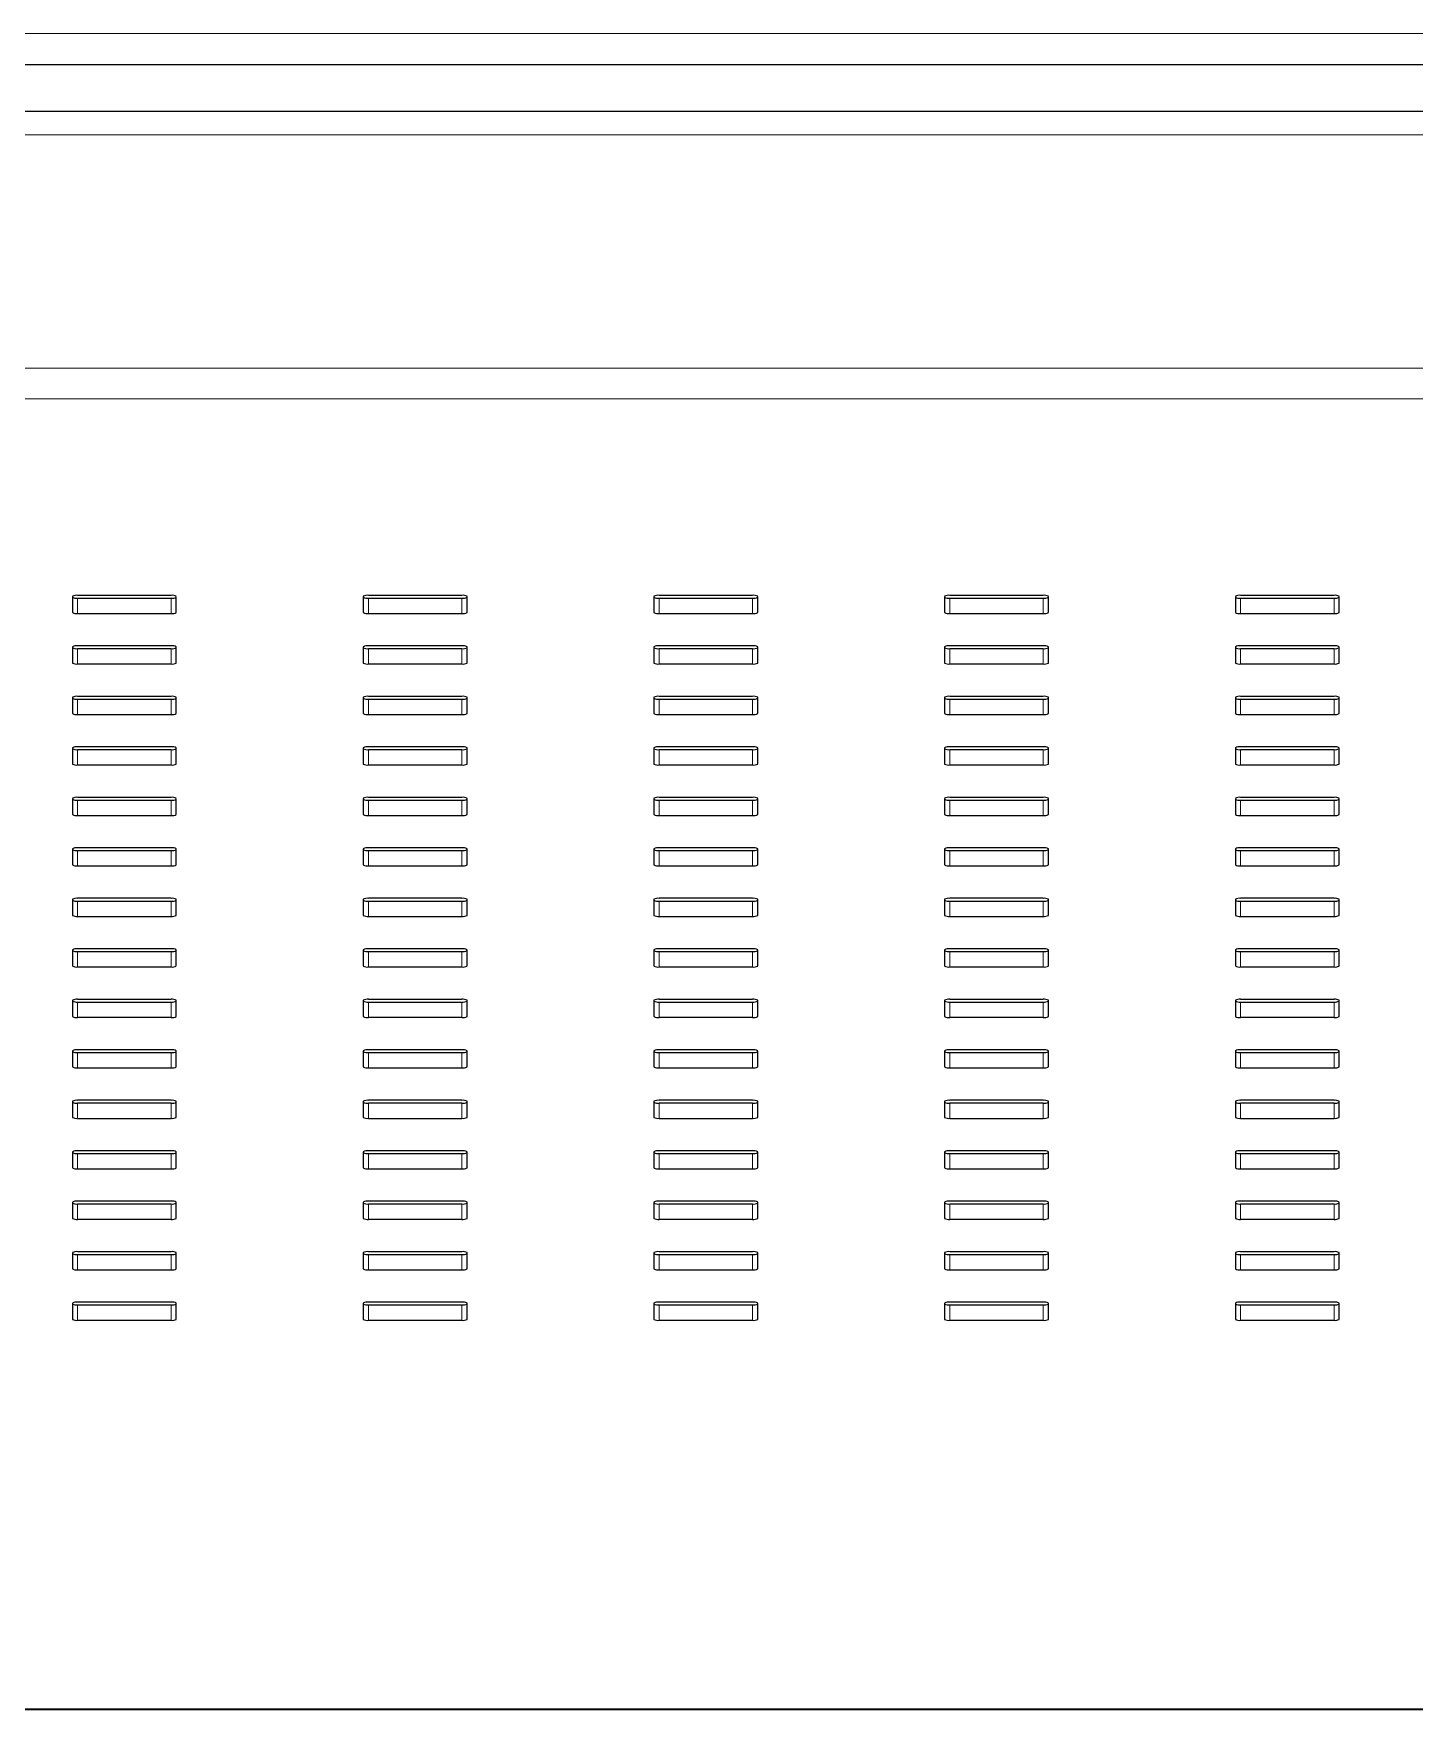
# Model space of a CAD drawing. Header units: millimetres. Extents: x -218071 to -203542, y 15363 to 51382.
# Drawn here: x -217693.58 to -217680.28, y 50530.44 to 50546.58 of the extents above; entities that cross this region are included whole.
import ezdxf

# ---------------------------------------------------------------- set-up
doc = ezdxf.new("R2010")
doc.units = ezdxf.units.MM
doc.header["$LTSCALE"] = 4
doc.layers.add('TPF-EQUIPEMENT', color=7, linetype='Continuous')

msp = doc.modelspace()

# ---------------------------------------------------------------- linework, layer by layer
at = {"layer": 'TPF-EQUIPEMENT', "color": 8, "linetype": 'Continuous', "lineweight": 18, "transparency": 33554671}
for p, q in [((-217720.956, 50546.581), (-217529.556, 50546.581)), ((-217721.206, 50545.606), (-217527.006, 50545.606)), ((-217721.206, 50543.357), (-217527.006, 50543.357)), ((-217721.206, 50543.062), (-217527.006, 50543.062)), ((-217693.156, 50541.143), (-217693.156, 50540.995)), ((-217692.256, 50541.143), (-217692.256, 50540.995)), ((-217690.356, 50541.143), (-217690.356, 50540.995)), ((-217689.456, 50541.143), (-217689.456, 50540.995)), ((-217687.556, 50541.143), (-217687.556, 50540.995)), ((-217686.656, 50541.143), (-217686.656, 50540.995)), ((-217684.756, 50541.143), (-217684.756, 50540.995)), ((-217683.856, 50541.143), (-217683.856, 50540.995)), ((-217681.956, 50541.143), (-217681.956, 50540.995)), ((-217681.056, 50541.143), (-217681.056, 50540.995)), ((-217693.156, 50540.657), (-217693.156, 50540.509)), ((-217692.256, 50540.657), (-217692.256, 50540.509)), ((-217690.356, 50540.657), (-217690.356, 50540.509)), ((-217689.456, 50540.657), (-217689.456, 50540.509)), ((-217687.556, 50540.657), (-217687.556, 50540.509)), ((-217686.656, 50540.657), (-217686.656, 50540.509)), ((-217684.756, 50540.657), (-217684.756, 50540.509)), ((-217683.856, 50540.657), (-217683.856, 50540.509)), ((-217681.956, 50540.657), (-217681.956, 50540.509)), ((-217681.056, 50540.657), (-217681.056, 50540.509)), ((-217693.156, 50540.171), (-217693.156, 50540.023)), ((-217692.256, 50540.171), (-217692.256, 50540.023)), ((-217690.356, 50540.171), (-217690.356, 50540.023)), ((-217689.456, 50540.171), (-217689.456, 50540.023)), ((-217687.556, 50540.171), (-217687.556, 50540.023)), ((-217686.656, 50540.171), (-217686.656, 50540.023)), ((-217684.756, 50540.171), (-217684.756, 50540.023)), ((-217683.856, 50540.171), (-217683.856, 50540.023)), ((-217681.956, 50540.171), (-217681.956, 50540.023)), ((-217681.056, 50540.171), (-217681.056, 50540.023)), ((-217693.156, 50539.684), (-217693.156, 50539.537)), ((-217692.256, 50539.684), (-217692.256, 50539.537)), ((-217690.356, 50539.684), (-217690.356, 50539.537)), ((-217689.456, 50539.684), (-217689.456, 50539.537)), ((-217687.556, 50539.684), (-217687.556, 50539.537)), ((-217686.656, 50539.684), (-217686.656, 50539.537)), ((-217684.756, 50539.684), (-217684.756, 50539.537)), ((-217683.856, 50539.684), (-217683.856, 50539.537)), ((-217681.956, 50539.684), (-217681.956, 50539.537)), ((-217681.056, 50539.684), (-217681.056, 50539.537)), ((-217693.156, 50539.198), (-217693.156, 50539.051)), ((-217692.256, 50539.198), (-217692.256, 50539.051)), ((-217690.356, 50539.198), (-217690.356, 50539.051)), ((-217689.456, 50539.198), (-217689.456, 50539.051)), ((-217687.556, 50539.198), (-217687.556, 50539.051)), ((-217686.656, 50539.198), (-217686.656, 50539.051)), ((-217684.756, 50539.198), (-217684.756, 50539.051)), ((-217683.856, 50539.198), (-217683.856, 50539.051)), ((-217681.956, 50539.198), (-217681.956, 50539.051)), ((-217681.056, 50539.198), (-217681.056, 50539.051)), ((-217693.156, 50538.712), (-217693.156, 50538.564)), ((-217692.256, 50538.712), (-217692.256, 50538.564)), ((-217690.356, 50538.712), (-217690.356, 50538.564)), ((-217689.456, 50538.712), (-217689.456, 50538.564)), ((-217687.556, 50538.712), (-217687.556, 50538.564)), ((-217686.656, 50538.712), (-217686.656, 50538.564)), ((-217684.756, 50538.712), (-217684.756, 50538.564)), ((-217683.856, 50538.712), (-217683.856, 50538.564)), ((-217681.956, 50538.712), (-217681.956, 50538.564)), ((-217681.056, 50538.712), (-217681.056, 50538.564)), ((-217693.156, 50538.226), (-217693.156, 50538.078)), ((-217692.256, 50538.226), (-217692.256, 50538.078)), ((-217690.356, 50538.226), (-217690.356, 50538.078)), ((-217689.456, 50538.226), (-217689.456, 50538.078)), ((-217687.556, 50538.226), (-217687.556, 50538.078)), ((-217686.656, 50538.226), (-217686.656, 50538.078)), ((-217684.756, 50538.226), (-217684.756, 50538.078)), ((-217683.856, 50538.226), (-217683.856, 50538.078)), ((-217681.956, 50538.226), (-217681.956, 50538.078)), ((-217681.056, 50538.226), (-217681.056, 50538.078)), ((-217693.156, 50537.74), (-217693.156, 50537.592)), ((-217692.256, 50537.74), (-217692.256, 50537.592)), ((-217690.356, 50537.74), (-217690.356, 50537.592)), ((-217689.456, 50537.74), (-217689.456, 50537.592)), ((-217687.556, 50537.74), (-217687.556, 50537.592)), ((-217686.656, 50537.74), (-217686.656, 50537.592)), ((-217684.756, 50537.74), (-217684.756, 50537.592)), ((-217683.856, 50537.74), (-217683.856, 50537.592)), ((-217681.956, 50537.74), (-217681.956, 50537.592)), ((-217681.056, 50537.74), (-217681.056, 50537.592)), ((-217693.156, 50537.253), (-217693.156, 50537.106)), ((-217692.256, 50537.253), (-217692.256, 50537.106)), ((-217690.356, 50537.253), (-217690.356, 50537.106)), ((-217689.456, 50537.253), (-217689.456, 50537.106)), ((-217687.556, 50537.253), (-217687.556, 50537.106)), ((-217686.656, 50537.253), (-217686.656, 50537.106)), ((-217684.756, 50537.253), (-217684.756, 50537.106)), ((-217683.856, 50537.253), (-217683.856, 50537.106)), ((-217681.956, 50537.253), (-217681.956, 50537.106)), ((-217681.056, 50537.253), (-217681.056, 50537.106)), ((-217693.156, 50536.767), (-217693.156, 50536.619)), ((-217692.256, 50536.767), (-217692.256, 50536.619)), ((-217690.356, 50536.767), (-217690.356, 50536.619)), ((-217689.456, 50536.767), (-217689.456, 50536.619)), ((-217687.556, 50536.767), (-217687.556, 50536.619)), ((-217686.656, 50536.767), (-217686.656, 50536.619)), ((-217684.756, 50536.767), (-217684.756, 50536.619)), ((-217683.856, 50536.767), (-217683.856, 50536.619)), ((-217681.956, 50536.767), (-217681.956, 50536.619)), ((-217681.056, 50536.767), (-217681.056, 50536.619)), ((-217693.156, 50536.281), (-217693.156, 50536.133)), ((-217692.256, 50536.281), (-217692.256, 50536.133)), ((-217690.356, 50536.281), (-217690.356, 50536.133)), ((-217689.456, 50536.281), (-217689.456, 50536.133)), ((-217687.556, 50536.281), (-217687.556, 50536.133)), ((-217686.656, 50536.281), (-217686.656, 50536.133)), ((-217684.756, 50536.281), (-217684.756, 50536.133)), ((-217683.856, 50536.281), (-217683.856, 50536.133)), ((-217681.956, 50536.281), (-217681.956, 50536.133)), ((-217681.056, 50536.281), (-217681.056, 50536.133)), ((-217693.156, 50535.795), (-217693.156, 50535.647)), ((-217692.256, 50535.795), (-217692.256, 50535.647)), ((-217690.356, 50535.795), (-217690.356, 50535.647)), ((-217689.456, 50535.795), (-217689.456, 50535.647)), ((-217687.556, 50535.795), (-217687.556, 50535.647)), ((-217686.656, 50535.795), (-217686.656, 50535.647)), ((-217684.756, 50535.795), (-217684.756, 50535.647)), ((-217683.856, 50535.795), (-217683.856, 50535.647)), ((-217681.956, 50535.795), (-217681.956, 50535.647)), ((-217681.056, 50535.795), (-217681.056, 50535.647)), ((-217693.156, 50535.309), (-217693.156, 50535.161)), ((-217692.256, 50535.309), (-217692.256, 50535.161)), ((-217690.356, 50535.309), (-217690.356, 50535.161)), ((-217689.456, 50535.309), (-217689.456, 50535.161)), ((-217687.556, 50535.309), (-217687.556, 50535.161)), ((-217686.656, 50535.309), (-217686.656, 50535.161)), ((-217684.756, 50535.309), (-217684.756, 50535.161)), ((-217683.856, 50535.309), (-217683.856, 50535.161)), ((-217681.956, 50535.309), (-217681.956, 50535.161)), ((-217681.056, 50535.309), (-217681.056, 50535.161)), ((-217693.156, 50534.822), (-217693.156, 50534.675)), ((-217692.256, 50534.822), (-217692.256, 50534.675)), ((-217690.356, 50534.822), (-217690.356, 50534.675)), ((-217689.456, 50534.822), (-217689.456, 50534.675)), ((-217687.556, 50534.822), (-217687.556, 50534.675)), ((-217686.656, 50534.822), (-217686.656, 50534.675)), ((-217684.756, 50534.822), (-217684.756, 50534.675)), ((-217683.856, 50534.822), (-217683.856, 50534.675)), ((-217681.956, 50534.822), (-217681.956, 50534.675)), ((-217681.056, 50534.822), (-217681.056, 50534.675)), ((-217693.156, 50534.336), (-217693.156, 50534.188)), ((-217692.256, 50534.336), (-217692.256, 50534.188)), ((-217690.356, 50534.336), (-217690.356, 50534.188)), ((-217689.456, 50534.336), (-217689.456, 50534.188)), ((-217687.556, 50534.336), (-217687.556, 50534.188)), ((-217686.656, 50534.336), (-217686.656, 50534.188)), ((-217684.756, 50534.336), (-217684.756, 50534.188)), ((-217683.856, 50534.336), (-217683.856, 50534.188)), ((-217681.956, 50534.336), (-217681.956, 50534.188)), ((-217681.056, 50534.336), (-217681.056, 50534.188)), ((-217721.206, 50530.445), (-217527.006, 50530.445))]:
    msp.add_line(p, q, dxfattribs=at)
at = {"layer": 'TPF-EQUIPEMENT', "color": 7, "linetype": 'Continuous', "lineweight": 25, "transparency": 33554671}
for p, q in [((-217721.092, 50546.281), (-217529.42, 50546.281)), ((-217527.006, 50545.831), (-217721.206, 50545.831)), ((-217693.206, 50541.16), (-217693.206, 50541.004)), ((-217692.256, 50541.169), (-217693.156, 50541.169)), ((-217693.156, 50541.143), (-217692.256, 50541.143)), ((-217692.206, 50541.004), (-217692.206, 50541.16)), ((-217690.406, 50541.16), (-217690.406, 50541.004)), ((-217689.456, 50541.169), (-217690.356, 50541.169)), ((-217690.356, 50541.143), (-217689.456, 50541.143)), ((-217689.406, 50541.004), (-217689.406, 50541.16)), ((-217687.606, 50541.16), (-217687.606, 50541.004)), ((-217686.656, 50541.169), (-217687.556, 50541.169)), ((-217687.556, 50541.143), (-217686.656, 50541.143)), ((-217686.606, 50541.004), (-217686.606, 50541.16)), ((-217684.806, 50541.16), (-217684.806, 50541.004)), ((-217683.856, 50541.169), (-217684.756, 50541.169)), ((-217684.756, 50541.143), (-217683.856, 50541.143)), ((-217683.806, 50541.004), (-217683.806, 50541.16)), ((-217682.006, 50541.16), (-217682.006, 50541.004)), ((-217681.056, 50541.169), (-217681.956, 50541.169)), ((-217681.956, 50541.143), (-217681.056, 50541.143)), ((-217681.006, 50541.004), (-217681.006, 50541.16)), ((-217693.156, 50540.995), (-217692.256, 50540.995)), ((-217690.356, 50540.995), (-217689.456, 50540.995)), ((-217687.556, 50540.995), (-217686.656, 50540.995)), ((-217684.756, 50540.995), (-217683.856, 50540.995)), ((-217681.956, 50540.995), (-217681.056, 50540.995)), ((-217693.206, 50540.674), (-217693.206, 50540.518)), ((-217692.256, 50540.683), (-217693.156, 50540.683)), ((-217693.156, 50540.657), (-217692.256, 50540.657)), ((-217692.206, 50540.518), (-217692.206, 50540.674)), ((-217690.406, 50540.674), (-217690.406, 50540.518)), ((-217689.456, 50540.683), (-217690.356, 50540.683)), ((-217690.356, 50540.657), (-217689.456, 50540.657)), ((-217689.406, 50540.518), (-217689.406, 50540.674)), ((-217687.606, 50540.674), (-217687.606, 50540.518)), ((-217686.656, 50540.683), (-217687.556, 50540.683)), ((-217687.556, 50540.657), (-217686.656, 50540.657)), ((-217686.606, 50540.518), (-217686.606, 50540.674)), ((-217684.806, 50540.674), (-217684.806, 50540.518)), ((-217683.856, 50540.683), (-217684.756, 50540.683)), ((-217684.756, 50540.657), (-217683.856, 50540.657)), ((-217683.806, 50540.518), (-217683.806, 50540.674)), ((-217682.006, 50540.674), (-217682.006, 50540.518)), ((-217681.056, 50540.683), (-217681.956, 50540.683)), ((-217681.956, 50540.657), (-217681.056, 50540.657)), ((-217681.006, 50540.518), (-217681.006, 50540.674)), ((-217693.156, 50540.509), (-217692.256, 50540.509)), ((-217690.356, 50540.509), (-217689.456, 50540.509)), ((-217687.556, 50540.509), (-217686.656, 50540.509)), ((-217684.756, 50540.509), (-217683.856, 50540.509)), ((-217681.956, 50540.509), (-217681.056, 50540.509)), ((-217693.206, 50540.188), (-217693.206, 50540.032)), ((-217692.256, 50540.197), (-217693.156, 50540.197)), ((-217693.156, 50540.171), (-217692.256, 50540.171)), ((-217692.206, 50540.032), (-217692.206, 50540.188)), ((-217690.406, 50540.188), (-217690.406, 50540.032)), ((-217689.456, 50540.197), (-217690.356, 50540.197)), ((-217690.356, 50540.171), (-217689.456, 50540.171)), ((-217689.406, 50540.032), (-217689.406, 50540.188)), ((-217687.606, 50540.188), (-217687.606, 50540.032)), ((-217686.656, 50540.197), (-217687.556, 50540.197)), ((-217687.556, 50540.171), (-217686.656, 50540.171)), ((-217686.606, 50540.032), (-217686.606, 50540.188)), ((-217684.806, 50540.188), (-217684.806, 50540.032)), ((-217683.856, 50540.197), (-217684.756, 50540.197)), ((-217684.756, 50540.171), (-217683.856, 50540.171)), ((-217683.806, 50540.032), (-217683.806, 50540.188)), ((-217682.006, 50540.188), (-217682.006, 50540.032)), ((-217681.056, 50540.197), (-217681.956, 50540.197)), ((-217681.956, 50540.171), (-217681.056, 50540.171)), ((-217681.006, 50540.032), (-217681.006, 50540.188)), ((-217693.156, 50540.023), (-217692.256, 50540.023)), ((-217690.356, 50540.023), (-217689.456, 50540.023)), ((-217687.556, 50540.023), (-217686.656, 50540.023)), ((-217684.756, 50540.023), (-217683.856, 50540.023)), ((-217681.956, 50540.023), (-217681.056, 50540.023)), ((-217693.206, 50539.702), (-217693.206, 50539.545)), ((-217692.256, 50539.71), (-217693.156, 50539.71)), ((-217693.156, 50539.684), (-217692.256, 50539.684)), ((-217692.206, 50539.545), (-217692.206, 50539.702)), ((-217690.406, 50539.702), (-217690.406, 50539.545)), ((-217689.456, 50539.71), (-217690.356, 50539.71)), ((-217690.356, 50539.684), (-217689.456, 50539.684)), ((-217689.406, 50539.545), (-217689.406, 50539.702)), ((-217687.606, 50539.702), (-217687.606, 50539.545)), ((-217686.656, 50539.71), (-217687.556, 50539.71)), ((-217687.556, 50539.684), (-217686.656, 50539.684)), ((-217686.606, 50539.545), (-217686.606, 50539.702)), ((-217684.806, 50539.702), (-217684.806, 50539.545)), ((-217683.856, 50539.71), (-217684.756, 50539.71)), ((-217684.756, 50539.684), (-217683.856, 50539.684)), ((-217683.806, 50539.545), (-217683.806, 50539.702)), ((-217682.006, 50539.702), (-217682.006, 50539.545)), ((-217681.056, 50539.71), (-217681.956, 50539.71)), ((-217681.956, 50539.684), (-217681.056, 50539.684)), ((-217681.006, 50539.545), (-217681.006, 50539.702)), ((-217693.156, 50539.537), (-217692.256, 50539.537)), ((-217690.356, 50539.537), (-217689.456, 50539.537)), ((-217687.556, 50539.537), (-217686.656, 50539.537)), ((-217684.756, 50539.537), (-217683.856, 50539.537)), ((-217681.956, 50539.537), (-217681.056, 50539.537)), ((-217693.206, 50539.215), (-217693.206, 50539.059)), ((-217692.256, 50539.224), (-217693.156, 50539.224)), ((-217693.156, 50539.198), (-217692.256, 50539.198)), ((-217692.206, 50539.059), (-217692.206, 50539.215)), ((-217690.406, 50539.215), (-217690.406, 50539.059)), ((-217689.456, 50539.224), (-217690.356, 50539.224)), ((-217690.356, 50539.198), (-217689.456, 50539.198)), ((-217689.406, 50539.059), (-217689.406, 50539.215)), ((-217687.606, 50539.215), (-217687.606, 50539.059)), ((-217686.656, 50539.224), (-217687.556, 50539.224)), ((-217687.556, 50539.198), (-217686.656, 50539.198)), ((-217686.606, 50539.059), (-217686.606, 50539.215)), ((-217684.806, 50539.215), (-217684.806, 50539.059)), ((-217683.856, 50539.224), (-217684.756, 50539.224)), ((-217684.756, 50539.198), (-217683.856, 50539.198)), ((-217683.806, 50539.059), (-217683.806, 50539.215)), ((-217682.006, 50539.215), (-217682.006, 50539.059)), ((-217681.056, 50539.224), (-217681.956, 50539.224)), ((-217681.956, 50539.198), (-217681.056, 50539.198)), ((-217681.006, 50539.059), (-217681.006, 50539.215)), ((-217693.156, 50539.051), (-217692.256, 50539.051)), ((-217690.356, 50539.051), (-217689.456, 50539.051)), ((-217687.556, 50539.051), (-217686.656, 50539.051)), ((-217684.756, 50539.051), (-217683.856, 50539.051)), ((-217681.956, 50539.051), (-217681.056, 50539.051)), ((-217693.206, 50538.729), (-217693.206, 50538.573)), ((-217692.256, 50538.738), (-217693.156, 50538.738)), ((-217693.156, 50538.712), (-217692.256, 50538.712)), ((-217692.206, 50538.573), (-217692.206, 50538.729)), ((-217690.406, 50538.729), (-217690.406, 50538.573)), ((-217689.456, 50538.738), (-217690.356, 50538.738)), ((-217690.356, 50538.712), (-217689.456, 50538.712)), ((-217689.406, 50538.573), (-217689.406, 50538.729)), ((-217687.606, 50538.729), (-217687.606, 50538.573)), ((-217686.656, 50538.738), (-217687.556, 50538.738)), ((-217687.556, 50538.712), (-217686.656, 50538.712)), ((-217686.606, 50538.573), (-217686.606, 50538.729)), ((-217684.806, 50538.729), (-217684.806, 50538.573)), ((-217683.856, 50538.738), (-217684.756, 50538.738)), ((-217684.756, 50538.712), (-217683.856, 50538.712)), ((-217683.806, 50538.573), (-217683.806, 50538.729)), ((-217682.006, 50538.729), (-217682.006, 50538.573)), ((-217681.056, 50538.738), (-217681.956, 50538.738)), ((-217681.956, 50538.712), (-217681.056, 50538.712)), ((-217681.006, 50538.573), (-217681.006, 50538.729)), ((-217693.156, 50538.564), (-217692.256, 50538.564)), ((-217690.356, 50538.564), (-217689.456, 50538.564)), ((-217687.556, 50538.564), (-217686.656, 50538.564)), ((-217684.756, 50538.564), (-217683.856, 50538.564)), ((-217681.956, 50538.564), (-217681.056, 50538.564)), ((-217693.206, 50538.243), (-217693.206, 50538.087)), ((-217692.256, 50538.252), (-217693.156, 50538.252)), ((-217693.156, 50538.226), (-217692.256, 50538.226)), ((-217692.206, 50538.087), (-217692.206, 50538.243)), ((-217690.406, 50538.243), (-217690.406, 50538.087)), ((-217689.456, 50538.252), (-217690.356, 50538.252)), ((-217690.356, 50538.226), (-217689.456, 50538.226)), ((-217689.406, 50538.087), (-217689.406, 50538.243)), ((-217687.606, 50538.243), (-217687.606, 50538.087)), ((-217686.656, 50538.252), (-217687.556, 50538.252)), ((-217687.556, 50538.226), (-217686.656, 50538.226)), ((-217686.606, 50538.087), (-217686.606, 50538.243)), ((-217684.806, 50538.243), (-217684.806, 50538.087)), ((-217683.856, 50538.252), (-217684.756, 50538.252)), ((-217684.756, 50538.226), (-217683.856, 50538.226)), ((-217683.806, 50538.087), (-217683.806, 50538.243)), ((-217682.006, 50538.243), (-217682.006, 50538.087)), ((-217681.056, 50538.252), (-217681.956, 50538.252)), ((-217681.956, 50538.226), (-217681.056, 50538.226)), ((-217681.006, 50538.087), (-217681.006, 50538.243)), ((-217693.156, 50538.078), (-217692.256, 50538.078)), ((-217690.356, 50538.078), (-217689.456, 50538.078)), ((-217687.556, 50538.078), (-217686.656, 50538.078)), ((-217684.756, 50538.078), (-217683.856, 50538.078)), ((-217681.956, 50538.078), (-217681.056, 50538.078)), ((-217693.206, 50537.757), (-217693.206, 50537.601)), ((-217692.256, 50537.766), (-217693.156, 50537.766)), ((-217693.156, 50537.74), (-217692.256, 50537.74)), ((-217692.206, 50537.601), (-217692.206, 50537.757)), ((-217690.406, 50537.757), (-217690.406, 50537.601)), ((-217689.456, 50537.766), (-217690.356, 50537.766)), ((-217690.356, 50537.74), (-217689.456, 50537.74)), ((-217689.406, 50537.601), (-217689.406, 50537.757)), ((-217687.606, 50537.757), (-217687.606, 50537.601)), ((-217686.656, 50537.766), (-217687.556, 50537.766)), ((-217687.556, 50537.74), (-217686.656, 50537.74)), ((-217686.606, 50537.601), (-217686.606, 50537.757)), ((-217684.806, 50537.757), (-217684.806, 50537.601)), ((-217683.856, 50537.766), (-217684.756, 50537.766)), ((-217684.756, 50537.74), (-217683.856, 50537.74)), ((-217683.806, 50537.601), (-217683.806, 50537.757)), ((-217682.006, 50537.757), (-217682.006, 50537.601)), ((-217681.056, 50537.766), (-217681.956, 50537.766)), ((-217681.956, 50537.74), (-217681.056, 50537.74)), ((-217681.006, 50537.601), (-217681.006, 50537.757)), ((-217693.156, 50537.592), (-217692.256, 50537.592)), ((-217690.356, 50537.592), (-217689.456, 50537.592)), ((-217687.556, 50537.592), (-217686.656, 50537.592)), ((-217684.756, 50537.592), (-217683.856, 50537.592)), ((-217681.956, 50537.592), (-217681.056, 50537.592)), ((-217693.206, 50537.271), (-217693.206, 50537.114)), ((-217692.256, 50537.279), (-217693.156, 50537.279)), ((-217693.156, 50537.253), (-217692.256, 50537.253)), ((-217692.206, 50537.114), (-217692.206, 50537.271)), ((-217690.406, 50537.271), (-217690.406, 50537.114)), ((-217689.456, 50537.279), (-217690.356, 50537.279)), ((-217690.356, 50537.253), (-217689.456, 50537.253)), ((-217689.406, 50537.114), (-217689.406, 50537.271)), ((-217687.606, 50537.271), (-217687.606, 50537.114)), ((-217686.656, 50537.279), (-217687.556, 50537.279)), ((-217687.556, 50537.253), (-217686.656, 50537.253)), ((-217686.606, 50537.114), (-217686.606, 50537.271)), ((-217684.806, 50537.271), (-217684.806, 50537.114)), ((-217683.856, 50537.279), (-217684.756, 50537.279)), ((-217684.756, 50537.253), (-217683.856, 50537.253)), ((-217683.806, 50537.114), (-217683.806, 50537.271)), ((-217682.006, 50537.271), (-217682.006, 50537.114)), ((-217681.056, 50537.279), (-217681.956, 50537.279)), ((-217681.956, 50537.253), (-217681.056, 50537.253)), ((-217681.006, 50537.114), (-217681.006, 50537.271)), ((-217693.156, 50537.106), (-217692.256, 50537.106)), ((-217690.356, 50537.106), (-217689.456, 50537.106)), ((-217687.556, 50537.106), (-217686.656, 50537.106)), ((-217684.756, 50537.106), (-217683.856, 50537.106)), ((-217681.956, 50537.106), (-217681.056, 50537.106)), ((-217693.206, 50536.784), (-217693.206, 50536.628)), ((-217692.256, 50536.793), (-217693.156, 50536.793)), ((-217693.156, 50536.767), (-217692.256, 50536.767)), ((-217692.206, 50536.628), (-217692.206, 50536.784)), ((-217690.406, 50536.784), (-217690.406, 50536.628)), ((-217689.456, 50536.793), (-217690.356, 50536.793)), ((-217690.356, 50536.767), (-217689.456, 50536.767)), ((-217689.406, 50536.628), (-217689.406, 50536.784)), ((-217687.606, 50536.784), (-217687.606, 50536.628)), ((-217686.656, 50536.793), (-217687.556, 50536.793)), ((-217687.556, 50536.767), (-217686.656, 50536.767)), ((-217686.606, 50536.628), (-217686.606, 50536.784)), ((-217684.806, 50536.784), (-217684.806, 50536.628)), ((-217683.856, 50536.793), (-217684.756, 50536.793)), ((-217684.756, 50536.767), (-217683.856, 50536.767)), ((-217683.806, 50536.628), (-217683.806, 50536.784)), ((-217682.006, 50536.784), (-217682.006, 50536.628)), ((-217681.056, 50536.793), (-217681.956, 50536.793)), ((-217681.956, 50536.767), (-217681.056, 50536.767)), ((-217681.006, 50536.628), (-217681.006, 50536.784)), ((-217693.156, 50536.619), (-217692.256, 50536.619)), ((-217690.356, 50536.619), (-217689.456, 50536.619)), ((-217687.556, 50536.619), (-217686.656, 50536.619)), ((-217684.756, 50536.619), (-217683.856, 50536.619)), ((-217681.956, 50536.619), (-217681.056, 50536.619)), ((-217693.206, 50536.298), (-217693.206, 50536.142)), ((-217692.256, 50536.307), (-217693.156, 50536.307)), ((-217693.156, 50536.281), (-217692.256, 50536.281)), ((-217692.206, 50536.142), (-217692.206, 50536.298)), ((-217690.406, 50536.298), (-217690.406, 50536.142)), ((-217689.456, 50536.307), (-217690.356, 50536.307)), ((-217690.356, 50536.281), (-217689.456, 50536.281)), ((-217689.406, 50536.142), (-217689.406, 50536.298)), ((-217687.606, 50536.298), (-217687.606, 50536.142)), ((-217686.656, 50536.307), (-217687.556, 50536.307)), ((-217687.556, 50536.281), (-217686.656, 50536.281)), ((-217686.606, 50536.142), (-217686.606, 50536.298)), ((-217684.806, 50536.298), (-217684.806, 50536.142)), ((-217683.856, 50536.307), (-217684.756, 50536.307)), ((-217684.756, 50536.281), (-217683.856, 50536.281)), ((-217683.806, 50536.142), (-217683.806, 50536.298)), ((-217682.006, 50536.298), (-217682.006, 50536.142)), ((-217681.056, 50536.307), (-217681.956, 50536.307)), ((-217681.956, 50536.281), (-217681.056, 50536.281)), ((-217681.006, 50536.142), (-217681.006, 50536.298)), ((-217693.156, 50536.133), (-217692.256, 50536.133)), ((-217690.356, 50536.133), (-217689.456, 50536.133)), ((-217687.556, 50536.133), (-217686.656, 50536.133)), ((-217684.756, 50536.133), (-217683.856, 50536.133)), ((-217681.956, 50536.133), (-217681.056, 50536.133)), ((-217693.206, 50535.812), (-217693.206, 50535.656)), ((-217692.256, 50535.821), (-217693.156, 50535.821)), ((-217693.156, 50535.795), (-217692.256, 50535.795)), ((-217692.206, 50535.656), (-217692.206, 50535.812)), ((-217690.406, 50535.812), (-217690.406, 50535.656)), ((-217689.456, 50535.821), (-217690.356, 50535.821)), ((-217690.356, 50535.795), (-217689.456, 50535.795)), ((-217689.406, 50535.656), (-217689.406, 50535.812)), ((-217687.606, 50535.812), (-217687.606, 50535.656)), ((-217686.656, 50535.821), (-217687.556, 50535.821)), ((-217687.556, 50535.795), (-217686.656, 50535.795)), ((-217686.606, 50535.656), (-217686.606, 50535.812)), ((-217684.806, 50535.812), (-217684.806, 50535.656)), ((-217683.856, 50535.821), (-217684.756, 50535.821)), ((-217684.756, 50535.795), (-217683.856, 50535.795)), ((-217683.806, 50535.656), (-217683.806, 50535.812)), ((-217682.006, 50535.812), (-217682.006, 50535.656)), ((-217681.056, 50535.821), (-217681.956, 50535.821)), ((-217681.956, 50535.795), (-217681.056, 50535.795)), ((-217681.006, 50535.656), (-217681.006, 50535.812)), ((-217693.156, 50535.647), (-217692.256, 50535.647)), ((-217690.356, 50535.647), (-217689.456, 50535.647)), ((-217687.556, 50535.647), (-217686.656, 50535.647)), ((-217684.756, 50535.647), (-217683.856, 50535.647)), ((-217681.956, 50535.647), (-217681.056, 50535.647)), ((-217693.206, 50535.326), (-217693.206, 50535.169)), ((-217692.256, 50535.334), (-217693.156, 50535.334)), ((-217692.206, 50535.169), (-217692.206, 50535.326)), ((-217690.406, 50535.326), (-217690.406, 50535.169)), ((-217689.456, 50535.334), (-217690.356, 50535.334)), ((-217689.406, 50535.169), (-217689.406, 50535.326)), ((-217687.606, 50535.326), (-217687.606, 50535.169)), ((-217686.656, 50535.334), (-217687.556, 50535.334)), ((-217686.606, 50535.169), (-217686.606, 50535.326)), ((-217684.806, 50535.326), (-217684.806, 50535.169)), ((-217683.856, 50535.334), (-217684.756, 50535.334)), ((-217683.806, 50535.169), (-217683.806, 50535.326)), ((-217682.006, 50535.326), (-217682.006, 50535.169)), ((-217681.056, 50535.334), (-217681.956, 50535.334)), ((-217681.006, 50535.169), (-217681.006, 50535.326)), ((-217693.156, 50535.309), (-217692.256, 50535.309)), ((-217693.156, 50535.161), (-217692.256, 50535.161)), ((-217690.356, 50535.309), (-217689.456, 50535.309)), ((-217690.356, 50535.161), (-217689.456, 50535.161)), ((-217687.556, 50535.309), (-217686.656, 50535.309)), ((-217687.556, 50535.161), (-217686.656, 50535.161)), ((-217684.756, 50535.309), (-217683.856, 50535.309)), ((-217684.756, 50535.161), (-217683.856, 50535.161)), ((-217681.956, 50535.309), (-217681.056, 50535.309)), ((-217681.956, 50535.161), (-217681.056, 50535.161)), ((-217693.206, 50534.84), (-217693.206, 50534.683)), ((-217692.256, 50534.848), (-217693.156, 50534.848)), ((-217692.206, 50534.683), (-217692.206, 50534.84)), ((-217690.406, 50534.84), (-217690.406, 50534.683)), ((-217689.456, 50534.848), (-217690.356, 50534.848)), ((-217689.406, 50534.683), (-217689.406, 50534.84)), ((-217687.606, 50534.84), (-217687.606, 50534.683)), ((-217686.656, 50534.848), (-217687.556, 50534.848)), ((-217686.606, 50534.683), (-217686.606, 50534.84)), ((-217684.806, 50534.84), (-217684.806, 50534.683)), ((-217683.856, 50534.848), (-217684.756, 50534.848)), ((-217683.806, 50534.683), (-217683.806, 50534.84)), ((-217682.006, 50534.84), (-217682.006, 50534.683)), ((-217681.056, 50534.848), (-217681.956, 50534.848)), ((-217681.006, 50534.683), (-217681.006, 50534.84)), ((-217693.156, 50534.822), (-217692.256, 50534.822)), ((-217693.156, 50534.675), (-217692.256, 50534.675)), ((-217690.356, 50534.822), (-217689.456, 50534.822)), ((-217690.356, 50534.675), (-217689.456, 50534.675)), ((-217687.556, 50534.822), (-217686.656, 50534.822)), ((-217687.556, 50534.675), (-217686.656, 50534.675)), ((-217684.756, 50534.822), (-217683.856, 50534.822)), ((-217684.756, 50534.675), (-217683.856, 50534.675)), ((-217681.956, 50534.822), (-217681.056, 50534.822)), ((-217681.956, 50534.675), (-217681.056, 50534.675)), ((-217693.206, 50534.353), (-217693.206, 50534.197)), ((-217692.256, 50534.362), (-217693.156, 50534.362)), ((-217692.206, 50534.197), (-217692.206, 50534.353)), ((-217690.406, 50534.353), (-217690.406, 50534.197)), ((-217689.456, 50534.362), (-217690.356, 50534.362)), ((-217689.406, 50534.197), (-217689.406, 50534.353)), ((-217687.606, 50534.353), (-217687.606, 50534.197)), ((-217686.656, 50534.362), (-217687.556, 50534.362)), ((-217686.606, 50534.197), (-217686.606, 50534.353)), ((-217684.806, 50534.353), (-217684.806, 50534.197)), ((-217683.856, 50534.362), (-217684.756, 50534.362)), ((-217683.806, 50534.197), (-217683.806, 50534.353)), ((-217682.006, 50534.353), (-217682.006, 50534.197)), ((-217681.056, 50534.362), (-217681.956, 50534.362)), ((-217681.006, 50534.197), (-217681.006, 50534.353)), ((-217693.156, 50534.336), (-217692.256, 50534.336)), ((-217693.156, 50534.188), (-217692.256, 50534.188)), ((-217690.356, 50534.336), (-217689.456, 50534.336)), ((-217690.356, 50534.188), (-217689.456, 50534.188)), ((-217687.556, 50534.336), (-217686.656, 50534.336)), ((-217687.556, 50534.188), (-217686.656, 50534.188)), ((-217684.756, 50534.336), (-217683.856, 50534.336)), ((-217684.756, 50534.188), (-217683.856, 50534.188)), ((-217681.956, 50534.336), (-217681.056, 50534.336)), ((-217681.956, 50534.188), (-217681.056, 50534.188)), ((-217721.206, 50530.44), (-217527.006, 50530.44))]:
    msp.add_line(p, q, dxfattribs=at)
for centre, start, end in [((-217693.168, 50541.091), 81.2205, 118.4816), ((-217693.168, 50541.222), 241.5184, 278.7795), ((-217692.244, 50541.091), 61.5184, 98.7795), ((-217692.244, 50541.222), 261.2205, 298.4816), ((-217690.368, 50541.091), 81.2205, 118.4816), ((-217690.368, 50541.222), 241.5184, 278.7795), ((-217689.444, 50541.091), 61.5184, 98.7795), ((-217689.444, 50541.222), 261.2205, 298.4816), ((-217687.568, 50541.091), 81.2205, 118.4816), ((-217687.568, 50541.222), 241.5184, 278.7795), ((-217686.644, 50541.091), 61.5184, 98.7795), ((-217686.644, 50541.222), 261.2205, 298.4816), ((-217684.768, 50541.091), 81.2205, 118.4816), ((-217684.768, 50541.222), 241.5184, 278.7795), ((-217683.844, 50541.091), 61.5184, 98.7795), ((-217683.844, 50541.222), 261.2205, 298.4816), ((-217681.968, 50541.091), 81.2205, 118.4816), ((-217681.968, 50541.222), 241.5184, 278.7795), ((-217681.044, 50541.091), 61.5184, 98.7795), ((-217681.044, 50541.222), 261.2205, 298.4816), ((-217693.168, 50541.074), 241.5184, 278.7795), ((-217692.244, 50541.074), 261.2205, 298.4816), ((-217690.368, 50541.074), 241.5184, 278.7795), ((-217689.444, 50541.074), 261.2205, 298.4816), ((-217687.568, 50541.074), 241.5184, 278.7795), ((-217686.644, 50541.074), 261.2205, 298.4816), ((-217684.768, 50541.074), 241.5184, 278.7795), ((-217683.844, 50541.074), 261.2205, 298.4816), ((-217681.968, 50541.074), 241.5184, 278.7795), ((-217681.044, 50541.074), 261.2205, 298.4816), ((-217693.168, 50540.604), 81.2205, 118.4816), ((-217693.168, 50540.735), 241.5184, 278.7795), ((-217692.244, 50540.604), 61.5184, 98.7795), ((-217692.244, 50540.735), 261.2205, 298.4816), ((-217690.368, 50540.604), 81.2205, 118.4816), ((-217690.368, 50540.735), 241.5184, 278.7795), ((-217689.444, 50540.604), 61.5184, 98.7795), ((-217689.444, 50540.735), 261.2205, 298.4816), ((-217687.568, 50540.604), 81.2205, 118.4816), ((-217687.568, 50540.735), 241.5184, 278.7795), ((-217686.644, 50540.604), 61.5184, 98.7795), ((-217686.644, 50540.735), 261.2205, 298.4816), ((-217684.768, 50540.604), 81.2205, 118.4816), ((-217684.768, 50540.735), 241.5184, 278.7795), ((-217683.844, 50540.604), 61.5184, 98.7795), ((-217683.844, 50540.735), 261.2205, 298.4816), ((-217681.968, 50540.604), 81.2205, 118.4816), ((-217681.968, 50540.735), 241.5184, 278.7795), ((-217681.044, 50540.604), 61.5184, 98.7795), ((-217681.044, 50540.735), 261.2205, 298.4816), ((-217693.168, 50540.588), 241.5184, 278.7795), ((-217692.244, 50540.588), 261.2205, 298.4816), ((-217690.368, 50540.588), 241.5184, 278.7795), ((-217689.444, 50540.588), 261.2205, 298.4816), ((-217687.568, 50540.588), 241.5184, 278.7795), ((-217686.644, 50540.588), 261.2205, 298.4816), ((-217684.768, 50540.588), 241.5184, 278.7795), ((-217683.844, 50540.588), 261.2205, 298.4816), ((-217681.968, 50540.588), 241.5184, 278.7795), ((-217681.044, 50540.588), 261.2205, 298.4816), ((-217693.168, 50540.118), 81.2205, 118.4816), ((-217693.168, 50540.249), 241.5184, 278.7795), ((-217692.244, 50540.118), 61.5184, 98.7795), ((-217692.244, 50540.249), 261.2205, 298.4816), ((-217690.368, 50540.118), 81.2205, 118.4816), ((-217690.368, 50540.249), 241.5184, 278.7795), ((-217689.444, 50540.118), 61.5184, 98.7795), ((-217689.444, 50540.249), 261.2205, 298.4816), ((-217687.568, 50540.118), 81.2205, 118.4816), ((-217687.568, 50540.249), 241.5184, 278.7795), ((-217686.644, 50540.118), 61.5184, 98.7795), ((-217686.644, 50540.249), 261.2205, 298.4816), ((-217684.768, 50540.118), 81.2205, 118.4816), ((-217684.768, 50540.249), 241.5184, 278.7795), ((-217683.844, 50540.118), 61.5184, 98.7795), ((-217683.844, 50540.249), 261.2205, 298.4816), ((-217681.968, 50540.118), 81.2205, 118.4816), ((-217681.968, 50540.249), 241.5184, 278.7795), ((-217681.044, 50540.118), 61.5184, 98.7795), ((-217681.044, 50540.249), 261.2205, 298.4816), ((-217693.168, 50540.101), 241.5184, 278.7795), ((-217692.244, 50540.101), 261.2205, 298.4816), ((-217690.368, 50540.101), 241.5184, 278.7795), ((-217689.444, 50540.101), 261.2205, 298.4816), ((-217687.568, 50540.101), 241.5184, 278.7795), ((-217686.644, 50540.101), 261.2205, 298.4816), ((-217684.768, 50540.101), 241.5184, 278.7795), ((-217683.844, 50540.101), 261.2205, 298.4816), ((-217681.968, 50540.101), 241.5184, 278.7795), ((-217681.044, 50540.101), 261.2205, 298.4816), ((-217693.168, 50539.632), 81.2205, 118.4816), ((-217693.168, 50539.763), 241.5184, 278.7795), ((-217692.244, 50539.632), 61.5184, 98.7795), ((-217692.244, 50539.763), 261.2205, 298.4816), ((-217690.368, 50539.632), 81.2205, 118.4816), ((-217690.368, 50539.763), 241.5184, 278.7795), ((-217689.444, 50539.632), 61.5184, 98.7795), ((-217689.444, 50539.763), 261.2205, 298.4816), ((-217687.568, 50539.632), 81.2205, 118.4816), ((-217687.568, 50539.763), 241.5184, 278.7795), ((-217686.644, 50539.632), 61.5184, 98.7795), ((-217686.644, 50539.763), 261.2205, 298.4816), ((-217684.768, 50539.632), 81.2205, 118.4816), ((-217684.768, 50539.763), 241.5184, 278.7795), ((-217683.844, 50539.632), 61.5184, 98.7795), ((-217683.844, 50539.763), 261.2205, 298.4816), ((-217681.968, 50539.632), 81.2205, 118.4816), ((-217681.968, 50539.763), 241.5184, 278.7795), ((-217681.044, 50539.632), 61.5184, 98.7795), ((-217681.044, 50539.763), 261.2205, 298.4816), ((-217693.168, 50539.615), 241.5184, 278.7795), ((-217692.244, 50539.615), 261.2205, 298.4816), ((-217690.368, 50539.615), 241.5184, 278.7795), ((-217689.444, 50539.615), 261.2205, 298.4816), ((-217687.568, 50539.615), 241.5184, 278.7795), ((-217686.644, 50539.615), 261.2205, 298.4816), ((-217684.768, 50539.615), 241.5184, 278.7795), ((-217683.844, 50539.615), 261.2205, 298.4816), ((-217681.968, 50539.615), 241.5184, 278.7795), ((-217681.044, 50539.615), 261.2205, 298.4816), ((-217693.168, 50539.146), 81.2205, 118.4816), ((-217693.168, 50539.277), 241.5184, 278.7795), ((-217692.244, 50539.146), 61.5184, 98.7795), ((-217692.244, 50539.277), 261.2205, 298.4816), ((-217690.368, 50539.146), 81.2205, 118.4816), ((-217690.368, 50539.277), 241.5184, 278.7795), ((-217689.444, 50539.146), 61.5184, 98.7795), ((-217689.444, 50539.277), 261.2205, 298.4816), ((-217687.568, 50539.146), 81.2205, 118.4816), ((-217687.568, 50539.277), 241.5184, 278.7795), ((-217686.644, 50539.146), 61.5184, 98.7795), ((-217686.644, 50539.277), 261.2205, 298.4816), ((-217684.768, 50539.146), 81.2205, 118.4816), ((-217684.768, 50539.277), 241.5184, 278.7795), ((-217683.844, 50539.146), 61.5184, 98.7795), ((-217683.844, 50539.277), 261.2205, 298.4816), ((-217681.968, 50539.146), 81.2205, 118.4816), ((-217681.968, 50539.277), 241.5184, 278.7795), ((-217681.044, 50539.146), 61.5184, 98.7795), ((-217681.044, 50539.277), 261.2205, 298.4816), ((-217693.168, 50539.129), 241.5184, 278.7795), ((-217692.244, 50539.129), 261.2205, 298.4816), ((-217690.368, 50539.129), 241.5184, 278.7795), ((-217689.444, 50539.129), 261.2205, 298.4816), ((-217687.568, 50539.129), 241.5184, 278.7795), ((-217686.644, 50539.129), 261.2205, 298.4816), ((-217684.768, 50539.129), 241.5184, 278.7795), ((-217683.844, 50539.129), 261.2205, 298.4816), ((-217681.968, 50539.129), 241.5184, 278.7795), ((-217681.044, 50539.129), 261.2205, 298.4816), ((-217693.168, 50538.659), 81.2205, 118.4816), ((-217693.168, 50538.791), 241.5184, 278.7795), ((-217692.244, 50538.659), 61.5184, 98.7795), ((-217692.244, 50538.791), 261.2205, 298.4816), ((-217690.368, 50538.659), 81.2205, 118.4816), ((-217690.368, 50538.791), 241.5184, 278.7795), ((-217689.444, 50538.659), 61.5184, 98.7795), ((-217689.444, 50538.791), 261.2205, 298.4816), ((-217687.568, 50538.659), 81.2205, 118.4816), ((-217687.568, 50538.791), 241.5184, 278.7795), ((-217686.644, 50538.659), 61.5184, 98.7795), ((-217686.644, 50538.791), 261.2205, 298.4816), ((-217684.768, 50538.659), 81.2205, 118.4816), ((-217684.768, 50538.791), 241.5184, 278.7795), ((-217683.844, 50538.659), 61.5184, 98.7795), ((-217683.844, 50538.791), 261.2205, 298.4816), ((-217681.968, 50538.659), 81.2205, 118.4816), ((-217681.968, 50538.791), 241.5184, 278.7795), ((-217681.044, 50538.659), 61.5184, 98.7795), ((-217681.044, 50538.791), 261.2205, 298.4816), ((-217693.168, 50538.643), 241.5184, 278.7795), ((-217692.244, 50538.643), 261.2205, 298.4816), ((-217690.368, 50538.643), 241.5184, 278.7795), ((-217689.444, 50538.643), 261.2205, 298.4816), ((-217687.568, 50538.643), 241.5184, 278.7795), ((-217686.644, 50538.643), 261.2205, 298.4816), ((-217684.768, 50538.643), 241.5184, 278.7795), ((-217683.844, 50538.643), 261.2205, 298.4816), ((-217681.968, 50538.643), 241.5184, 278.7795), ((-217681.044, 50538.643), 261.2205, 298.4816), ((-217693.168, 50538.173), 81.2205, 118.4816), ((-217693.168, 50538.304), 241.5184, 278.7795), ((-217692.244, 50538.173), 61.5184, 98.7795), ((-217692.244, 50538.304), 261.2205, 298.4816), ((-217690.368, 50538.173), 81.2205, 118.4816), ((-217690.368, 50538.304), 241.5184, 278.7795), ((-217689.444, 50538.173), 61.5184, 98.7795), ((-217689.444, 50538.304), 261.2205, 298.4816), ((-217687.568, 50538.173), 81.2205, 118.4816), ((-217687.568, 50538.304), 241.5184, 278.7795), ((-217686.644, 50538.173), 61.5184, 98.7795), ((-217686.644, 50538.304), 261.2205, 298.4816), ((-217684.768, 50538.173), 81.2205, 118.4816), ((-217684.768, 50538.304), 241.5184, 278.7795), ((-217683.844, 50538.173), 61.5184, 98.7795), ((-217683.844, 50538.304), 261.2205, 298.4816), ((-217681.968, 50538.173), 81.2205, 118.4816), ((-217681.968, 50538.304), 241.5184, 278.7795), ((-217681.044, 50538.173), 61.5184, 98.7795), ((-217681.044, 50538.304), 261.2205, 298.4816), ((-217693.168, 50538.157), 241.5184, 278.7795), ((-217692.244, 50538.157), 261.2205, 298.4816), ((-217690.368, 50538.157), 241.5184, 278.7795), ((-217689.444, 50538.157), 261.2205, 298.4816), ((-217687.568, 50538.157), 241.5184, 278.7795), ((-217686.644, 50538.157), 261.2205, 298.4816), ((-217684.768, 50538.157), 241.5184, 278.7795), ((-217683.844, 50538.157), 261.2205, 298.4816), ((-217681.968, 50538.157), 241.5184, 278.7795), ((-217681.044, 50538.157), 261.2205, 298.4816), ((-217693.168, 50537.687), 81.2205, 118.4816), ((-217693.168, 50537.818), 241.5184, 278.7795), ((-217692.244, 50537.687), 61.5184, 98.7795), ((-217692.244, 50537.818), 261.2205, 298.4816), ((-217690.368, 50537.687), 81.2205, 118.4816), ((-217690.368, 50537.818), 241.5184, 278.7795), ((-217689.444, 50537.687), 61.5184, 98.7795), ((-217689.444, 50537.818), 261.2205, 298.4816), ((-217687.568, 50537.687), 81.2205, 118.4816), ((-217687.568, 50537.818), 241.5184, 278.7795), ((-217686.644, 50537.687), 61.5184, 98.7795), ((-217686.644, 50537.818), 261.2205, 298.4816), ((-217684.768, 50537.687), 81.2205, 118.4816), ((-217684.768, 50537.818), 241.5184, 278.7795), ((-217683.844, 50537.687), 61.5184, 98.7795), ((-217683.844, 50537.818), 261.2205, 298.4816), ((-217681.968, 50537.687), 81.2205, 118.4816), ((-217681.968, 50537.818), 241.5184, 278.7795), ((-217681.044, 50537.687), 61.5184, 98.7795), ((-217681.044, 50537.818), 261.2205, 298.4816), ((-217693.168, 50537.67), 241.5184, 278.7795), ((-217692.244, 50537.67), 261.2205, 298.4816), ((-217690.368, 50537.67), 241.5184, 278.7795), ((-217689.444, 50537.67), 261.2205, 298.4816), ((-217687.568, 50537.67), 241.5184, 278.7795), ((-217686.644, 50537.67), 261.2205, 298.4816), ((-217684.768, 50537.67), 241.5184, 278.7795), ((-217683.844, 50537.67), 261.2205, 298.4816), ((-217681.968, 50537.67), 241.5184, 278.7795), ((-217681.044, 50537.67), 261.2205, 298.4816), ((-217693.168, 50537.201), 81.2205, 118.4816), ((-217693.168, 50537.332), 241.5184, 278.7795), ((-217692.244, 50537.201), 61.5184, 98.7795), ((-217692.244, 50537.332), 261.2205, 298.4816), ((-217690.368, 50537.201), 81.2205, 118.4816), ((-217690.368, 50537.332), 241.5184, 278.7795), ((-217689.444, 50537.201), 61.5184, 98.7795), ((-217689.444, 50537.332), 261.2205, 298.4816), ((-217687.568, 50537.201), 81.2205, 118.4816), ((-217687.568, 50537.332), 241.5184, 278.7795), ((-217686.644, 50537.201), 61.5184, 98.7795), ((-217686.644, 50537.332), 261.2205, 298.4816), ((-217684.768, 50537.201), 81.2205, 118.4816), ((-217684.768, 50537.332), 241.5184, 278.7795), ((-217683.844, 50537.201), 61.5184, 98.7795), ((-217683.844, 50537.332), 261.2205, 298.4816), ((-217681.968, 50537.201), 81.2205, 118.4816), ((-217681.968, 50537.332), 241.5184, 278.7795), ((-217681.044, 50537.201), 61.5184, 98.7795), ((-217681.044, 50537.332), 261.2205, 298.4816), ((-217693.168, 50537.184), 241.5184, 278.7795), ((-217692.244, 50537.184), 261.2205, 298.4816), ((-217690.368, 50537.184), 241.5184, 278.7795), ((-217689.444, 50537.184), 261.2205, 298.4816), ((-217687.568, 50537.184), 241.5184, 278.7795), ((-217686.644, 50537.184), 261.2205, 298.4816), ((-217684.768, 50537.184), 241.5184, 278.7795), ((-217683.844, 50537.184), 261.2205, 298.4816), ((-217681.968, 50537.184), 241.5184, 278.7795), ((-217681.044, 50537.184), 261.2205, 298.4816), ((-217693.168, 50536.715), 81.2205, 118.4816), ((-217693.168, 50536.846), 241.5184, 278.7795), ((-217692.244, 50536.715), 61.5184, 98.7795), ((-217692.244, 50536.846), 261.2205, 298.4816), ((-217690.368, 50536.715), 81.2205, 118.4816), ((-217690.368, 50536.846), 241.5184, 278.7795), ((-217689.444, 50536.715), 61.5184, 98.7795), ((-217689.444, 50536.846), 261.2205, 298.4816), ((-217687.568, 50536.715), 81.2205, 118.4816), ((-217687.568, 50536.846), 241.5184, 278.7795), ((-217686.644, 50536.715), 61.5184, 98.7795), ((-217686.644, 50536.846), 261.2205, 298.4816), ((-217684.768, 50536.715), 81.2205, 118.4816), ((-217684.768, 50536.846), 241.5184, 278.7795), ((-217683.844, 50536.715), 61.5184, 98.7795), ((-217683.844, 50536.846), 261.2205, 298.4816), ((-217681.968, 50536.715), 81.2205, 118.4816), ((-217681.968, 50536.846), 241.5184, 278.7795), ((-217681.044, 50536.715), 61.5184, 98.7795), ((-217681.044, 50536.846), 261.2205, 298.4816), ((-217693.168, 50536.698), 241.5184, 278.7795), ((-217692.244, 50536.698), 261.2205, 298.4816), ((-217690.368, 50536.698), 241.5184, 278.7795), ((-217689.444, 50536.698), 261.2205, 298.4816), ((-217687.568, 50536.698), 241.5184, 278.7795), ((-217686.644, 50536.698), 261.2205, 298.4816), ((-217684.768, 50536.698), 241.5184, 278.7795), ((-217683.844, 50536.698), 261.2205, 298.4816), ((-217681.968, 50536.698), 241.5184, 278.7795), ((-217681.044, 50536.698), 261.2205, 298.4816), ((-217693.168, 50536.228), 81.2205, 118.4816), ((-217693.168, 50536.359), 241.5184, 278.7795), ((-217692.244, 50536.228), 61.5184, 98.7795), ((-217692.244, 50536.359), 261.2205, 298.4816), ((-217690.368, 50536.228), 81.2205, 118.4816), ((-217690.368, 50536.359), 241.5184, 278.7795), ((-217689.444, 50536.228), 61.5184, 98.7795), ((-217689.444, 50536.359), 261.2205, 298.4816), ((-217687.568, 50536.228), 81.2205, 118.4816), ((-217687.568, 50536.359), 241.5184, 278.7795), ((-217686.644, 50536.228), 61.5184, 98.7795), ((-217686.644, 50536.359), 261.2205, 298.4816), ((-217684.768, 50536.228), 81.2205, 118.4816), ((-217684.768, 50536.359), 241.5184, 278.7795), ((-217683.844, 50536.228), 61.5184, 98.7795), ((-217683.844, 50536.359), 261.2205, 298.4816), ((-217681.968, 50536.228), 81.2205, 118.4816), ((-217681.968, 50536.359), 241.5184, 278.7795), ((-217681.044, 50536.228), 61.5184, 98.7795), ((-217681.044, 50536.359), 261.2205, 298.4816), ((-217693.168, 50536.212), 241.5184, 278.7795), ((-217692.244, 50536.212), 261.2205, 298.4816), ((-217690.368, 50536.212), 241.5184, 278.7795), ((-217689.444, 50536.212), 261.2205, 298.4816), ((-217687.568, 50536.212), 241.5184, 278.7795), ((-217686.644, 50536.212), 261.2205, 298.4816), ((-217684.768, 50536.212), 241.5184, 278.7795), ((-217683.844, 50536.212), 261.2205, 298.4816), ((-217681.968, 50536.212), 241.5184, 278.7795), ((-217681.044, 50536.212), 261.2205, 298.4816), ((-217693.168, 50535.742), 81.2205, 118.4816), ((-217693.168, 50535.873), 241.5184, 278.7795), ((-217692.244, 50535.742), 61.5184, 98.7795), ((-217692.244, 50535.873), 261.2205, 298.4816), ((-217690.368, 50535.742), 81.2205, 118.4816), ((-217690.368, 50535.873), 241.5184, 278.7795), ((-217689.444, 50535.742), 61.5184, 98.7795), ((-217689.444, 50535.873), 261.2205, 298.4816), ((-217687.568, 50535.742), 81.2205, 118.4816), ((-217687.568, 50535.873), 241.5184, 278.7795), ((-217686.644, 50535.742), 61.5184, 98.7795), ((-217686.644, 50535.873), 261.2205, 298.4816), ((-217684.768, 50535.742), 81.2205, 118.4816), ((-217684.768, 50535.873), 241.5184, 278.7795), ((-217683.844, 50535.742), 61.5184, 98.7795), ((-217683.844, 50535.873), 261.2205, 298.4816), ((-217681.968, 50535.742), 81.2205, 118.4816), ((-217681.968, 50535.873), 241.5184, 278.7795), ((-217681.044, 50535.742), 61.5184, 98.7795), ((-217681.044, 50535.873), 261.2205, 298.4816), ((-217693.168, 50535.726), 241.5184, 278.7795), ((-217692.244, 50535.726), 261.2205, 298.4816), ((-217690.368, 50535.726), 241.5184, 278.7795), ((-217689.444, 50535.726), 261.2205, 298.4816), ((-217687.568, 50535.726), 241.5184, 278.7795), ((-217686.644, 50535.726), 261.2205, 298.4816), ((-217684.768, 50535.726), 241.5184, 278.7795), ((-217683.844, 50535.726), 261.2205, 298.4816), ((-217681.968, 50535.726), 241.5184, 278.7795), ((-217681.044, 50535.726), 261.2205, 298.4816), ((-217693.168, 50535.256), 81.2205, 118.4816), ((-217693.168, 50535.387), 241.5184, 278.7795), ((-217692.244, 50535.256), 61.5184, 98.7795), ((-217692.244, 50535.387), 261.2205, 298.4816), ((-217690.368, 50535.256), 81.2205, 118.4816), ((-217690.368, 50535.387), 241.5184, 278.7795), ((-217689.444, 50535.256), 61.5184, 98.7795), ((-217689.444, 50535.387), 261.2205, 298.4816), ((-217687.568, 50535.256), 81.2205, 118.4816), ((-217687.568, 50535.387), 241.5184, 278.7795), ((-217686.644, 50535.256), 61.5184, 98.7795), ((-217686.644, 50535.387), 261.2205, 298.4816), ((-217684.768, 50535.256), 81.2205, 118.4816), ((-217684.768, 50535.387), 241.5184, 278.7795), ((-217683.844, 50535.256), 61.5184, 98.7795), ((-217683.844, 50535.387), 261.2205, 298.4816), ((-217681.968, 50535.256), 81.2205, 118.4816), ((-217681.968, 50535.387), 241.5184, 278.7795), ((-217681.044, 50535.256), 61.5184, 98.7795), ((-217681.044, 50535.387), 261.2205, 298.4816), ((-217693.168, 50535.239), 241.5184, 278.7795), ((-217692.244, 50535.239), 261.2205, 298.4816), ((-217690.368, 50535.239), 241.5184, 278.7795), ((-217689.444, 50535.239), 261.2205, 298.4816), ((-217687.568, 50535.239), 241.5184, 278.7795), ((-217686.644, 50535.239), 261.2205, 298.4816), ((-217684.768, 50535.239), 241.5184, 278.7795), ((-217683.844, 50535.239), 261.2205, 298.4816), ((-217681.968, 50535.239), 241.5184, 278.7795), ((-217681.044, 50535.239), 261.2205, 298.4816), ((-217693.168, 50534.77), 81.2205, 118.4816), ((-217693.168, 50534.901), 241.5184, 278.7795), ((-217692.244, 50534.77), 61.5184, 98.7795), ((-217692.244, 50534.901), 261.2205, 298.4816), ((-217690.368, 50534.77), 81.2205, 118.4816), ((-217690.368, 50534.901), 241.5184, 278.7795), ((-217689.444, 50534.77), 61.5184, 98.7795), ((-217689.444, 50534.901), 261.2205, 298.4816), ((-217687.568, 50534.77), 81.2205, 118.4816), ((-217687.568, 50534.901), 241.5184, 278.7795), ((-217686.644, 50534.77), 61.5184, 98.7795), ((-217686.644, 50534.901), 261.2205, 298.4816), ((-217684.768, 50534.77), 81.2205, 118.4816), ((-217684.768, 50534.901), 241.5184, 278.7795), ((-217683.844, 50534.77), 61.5184, 98.7795), ((-217683.844, 50534.901), 261.2205, 298.4816), ((-217681.968, 50534.77), 81.2205, 118.4816), ((-217681.968, 50534.901), 241.5184, 278.7795), ((-217681.044, 50534.77), 61.5184, 98.7795), ((-217681.044, 50534.901), 261.2205, 298.4816), ((-217693.168, 50534.753), 241.5184, 278.7795), ((-217692.244, 50534.753), 261.2205, 298.4816), ((-217690.368, 50534.753), 241.5184, 278.7795), ((-217689.444, 50534.753), 261.2205, 298.4816), ((-217687.568, 50534.753), 241.5184, 278.7795), ((-217686.644, 50534.753), 261.2205, 298.4816), ((-217684.768, 50534.753), 241.5184, 278.7795), ((-217683.844, 50534.753), 261.2205, 298.4816), ((-217681.968, 50534.753), 241.5184, 278.7795), ((-217681.044, 50534.753), 261.2205, 298.4816), ((-217693.168, 50534.284), 81.2205, 118.4816), ((-217693.168, 50534.415), 241.5184, 278.7795), ((-217692.244, 50534.284), 61.5184, 98.7795), ((-217692.244, 50534.415), 261.2205, 298.4816), ((-217690.368, 50534.284), 81.2205, 118.4816), ((-217690.368, 50534.415), 241.5184, 278.7795), ((-217689.444, 50534.284), 61.5184, 98.7795), ((-217689.444, 50534.415), 261.2205, 298.4816), ((-217687.568, 50534.284), 81.2205, 118.4816), ((-217687.568, 50534.415), 241.5184, 278.7795), ((-217686.644, 50534.284), 61.5184, 98.7795), ((-217686.644, 50534.415), 261.2205, 298.4816), ((-217684.768, 50534.284), 81.2205, 118.4816), ((-217684.768, 50534.415), 241.5184, 278.7795), ((-217683.844, 50534.284), 61.5184, 98.7795), ((-217683.844, 50534.415), 261.2205, 298.4816), ((-217681.968, 50534.284), 81.2205, 118.4816), ((-217681.968, 50534.415), 241.5184, 278.7795), ((-217681.044, 50534.284), 61.5184, 98.7795), ((-217681.044, 50534.415), 261.2205, 298.4816), ((-217693.168, 50534.267), 241.5184, 278.7795), ((-217692.244, 50534.267), 261.2205, 298.4816), ((-217690.368, 50534.267), 241.5184, 278.7795), ((-217689.444, 50534.267), 261.2205, 298.4816), ((-217687.568, 50534.267), 241.5184, 278.7795), ((-217686.644, 50534.267), 261.2205, 298.4816), ((-217684.768, 50534.267), 241.5184, 278.7795), ((-217683.844, 50534.267), 261.2205, 298.4816), ((-217681.968, 50534.267), 241.5184, 278.7795), ((-217681.044, 50534.267), 261.2205, 298.4816)]:
    msp.add_arc(centre, 0.0794, start, end, dxfattribs=at)

doc.saveas('drawing.dxf')
